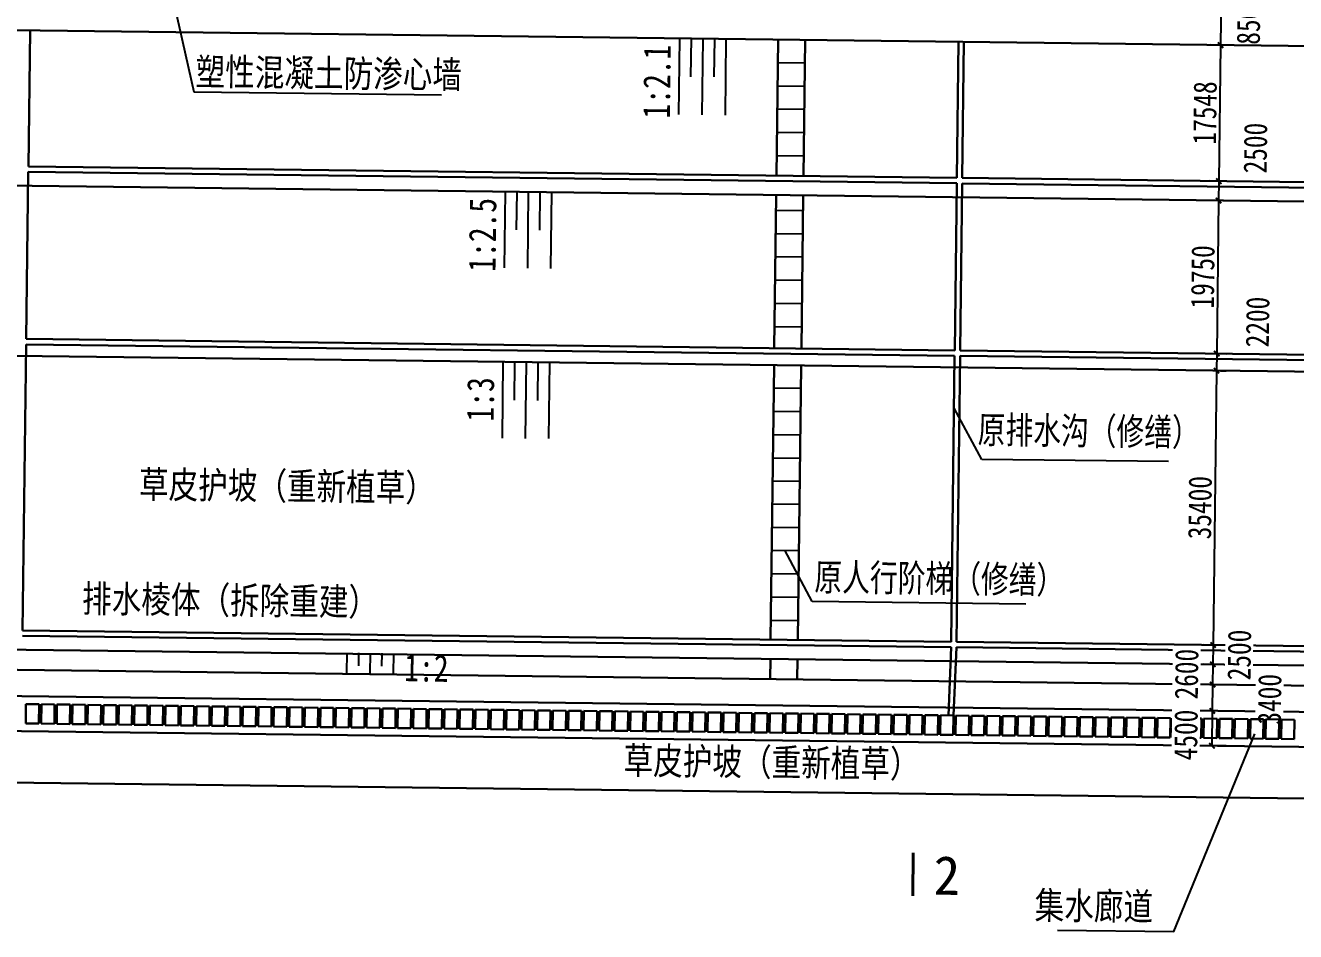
# Model space of a CAD drawing. Header units: millimetres. Extents: x 2456 to 5353, y 685 to 1986.
# Drawn here: x 4850.2 to 5014.1, y 907.4 to 1024.3 of the extents above; entities that cross this region are included whole.
import ezdxf

# ---------------------------------------------------------------- set-up
doc = ezdxf.new("R2010")
doc.units = ezdxf.units.MM
doc.layers.get('0').update_dxf_attribs({"color": 10})
doc.layers.add('0-剖面粗线TS', color=7, linetype='Continuous', lineweight=30)
doc.layers.add('0-平面结构线-TS', color=6, linetype='Continuous', lineweight=30)
doc.layers.add('5C 大坝标注', color=7, linetype='Continuous')
doc.layers.add('DSX', color=8, linetype='Continuous')
doc.styles.add('HT', font='', dxfattribs={"width": 0.8})
doc.styles.get('HT').set_extended_font_data('SimHei')
doc.dimstyles.new('BLcr1000m', dxfattribs={"dimtxt": 3, "dimasz": 0.005, "dimexe": 1.25, "dimexo": 1, "dimgap": 0.4, "dimtad": 1, "dimdec": 0, "dimlfac": 1000, "dimzin": 0, "dimdsep": 46, "dimtxsty": 'HT', "dimblk": '_DIMX', "dimcen": -0.09, "dimclrd": 256, "dimclrt": 256, "dimaunit": 1, "dimadec": 0, "dimazin": 0, "dimtfac": 1, "dimtdec": 0, "dimtmove": 2, "dimatfit": 3, "dimldrblk": '_DIMX', "dimfxl": 1, "dimfrac": 2, "dimtolj": 1, "dimtzin": 0, "dimarcsym": 0})

# ---------------------------------------------------------------- blocks, each defined once
blk = doc.blocks.new('_DIMX')
at = {"const_width": 50}
blk.add_lwpolyline([(-70, -70), (70, 70)], dxfattribs=at)
blk = doc.blocks.new('*D171')
at = {"layer": '5C 大坝标注', "color": 0, "lineweight": -2, "transparency": 16777216}
for p, q in [((5005.63, 1030.28), (5003.28, 1030.3)), ((5005.53, 1021.78), (5003.18, 1021.81))]:
    blk.add_line(p, q, dxfattribs=at)
at = {"layer": '5C 大坝标注', "lineweight": -2, "transparency": 16777216}
blk.add_line((5004.53, 1030.28), (5004.43, 1021.79), dxfattribs=at)
at = {"layer": 'Defpoints', "color": 0, "transparency": 16777216}
for p in [(5006.63, 1030.26), (5004.43, 1021.79), (5006.53, 1021.76)]:
    blk.add_point(p, dxfattribs=at)
at = {"layer": '5C 大坝标注', "lineweight": -2, "transparency": 16777216, "xscale": 0.005, "yscale": 0.005, "zscale": 0.005}
for p, rotation in [((5004.53, 1030.29), 89.29607615479739), ((5004.43, 1021.79), 269.2960761547974)]:
    blk.add_blockref('_DIMX', p, dxfattribs=dict(at, rotation=rotation))
at = {"layer": '5C 大坝标注', "transparency": 16777216, "insert": (5008.06, 1025.11), "char_height": 3, "attachment_point": 5, "rotation": 89.2961, "style": 'HT'}
blk.add_mtext('\\A1;8500', dxfattribs=at)
blk = doc.blocks.new('*D172')
at = {"layer": '5C 大坝标注', "color": 0, "lineweight": -2, "transparency": 16777216}
for p, q in [((5005.53, 1021.78), (5003.18, 1021.81)), ((5003.65, 1004.25), (5002.96, 1004.26))]:
    blk.add_line(p, q, dxfattribs=at)
at = {"layer": '5C 大坝标注', "lineweight": -2, "transparency": 16777216}
blk.add_line((5004.43, 1021.78), (5004.21, 1004.25), dxfattribs=at)
at = {"layer": 'Defpoints', "color": 0, "transparency": 16777216}
for p in [(5006.53, 1021.76), (5004.21, 1004.24), (5004.65, 1004.24)]:
    blk.add_point(p, dxfattribs=at)
at = {"layer": '5C 大坝标注', "lineweight": -2, "transparency": 16777216, "xscale": 0.005, "yscale": 0.005, "zscale": 0.005}
for p, rotation in [((5004.43, 1021.79), 89.29607615479739), ((5004.21, 1004.24), 269.2960761547974)]:
    blk.add_blockref('_DIMX', p, dxfattribs=dict(at, rotation=rotation))
at = {"layer": '5C 大坝标注', "transparency": 16777216, "insert": (5002.42, 1013.04), "char_height": 3, "attachment_point": 5, "rotation": 89.2961, "style": 'HT'}
blk.add_mtext('\\A1;17548', dxfattribs=at)
blk = doc.blocks.new('*D173')
at = {"layer": '5C 大坝标注', "color": 0, "lineweight": -2, "transparency": 16777216}
for p, q in [((5003.65, 1004.25), (5002.96, 1004.26)), ((5004.71, 1001.74), (5005.43, 1001.73))]:
    blk.add_line(p, q, dxfattribs=at)
at = {"layer": '5C 大坝标注', "lineweight": -2, "transparency": 16777216}
blk.add_line((5004.21, 1004.24), (5004.18, 1001.75), dxfattribs=at)
at = {"layer": 'Defpoints', "color": 0, "transparency": 16777216}
for p in [(5004.65, 1004.24), (5003.71, 1001.75), (5004.18, 1001.74)]:
    blk.add_point(p, dxfattribs=at)
at = {"layer": '5C 大坝标注', "lineweight": -2, "transparency": 16777216, "xscale": 0.005, "yscale": 0.005, "zscale": 0.005}
for p, rotation in [((5004.21, 1004.24), 89.29607615479739), ((5004.18, 1001.74), 269.2960761547974)]:
    blk.add_blockref('_DIMX', p, dxfattribs=dict(at, rotation=rotation))
at = {"layer": '5C 大坝标注', "transparency": 16777216, "insert": (5008.94, 1008.5), "char_height": 3, "attachment_point": 5, "rotation": 89.2961, "style": 'HT'}
blk.add_mtext('\\A1;2500', dxfattribs=at)
blk = doc.blocks.new('*D174')
at = {"layer": '5C 大坝标注', "lineweight": -2, "transparency": 16777216}
blk.add_line((5004.18, 1001.74), (5003.94, 982), dxfattribs=at)
at = {"layer": '5C 大坝标注', "color": 0, "lineweight": -2, "transparency": 16777216}
for p, q in [((5004.71, 1001.74), (5005.43, 1001.73)), ((5004.46, 981.99), (5005.19, 981.98))]:
    blk.add_line(p, q, dxfattribs=at)
at = {"layer": 'Defpoints', "color": 0, "transparency": 16777216}
for p in [(5003.71, 1001.75), (5003.46, 982), (5003.94, 981.99)]:
    blk.add_point(p, dxfattribs=at)
at = {"layer": '5C 大坝标注', "lineweight": -2, "transparency": 16777216, "xscale": 0.005, "yscale": 0.005, "zscale": 0.005}
for p, rotation in [((5004.18, 1001.74), 89.29607615479739), ((5003.94, 981.99), 269.2960761547974)]:
    blk.add_blockref('_DIMX', p, dxfattribs=dict(at, rotation=rotation))
at = {"layer": '5C 大坝标注', "transparency": 16777216, "insert": (5002.14, 991.89), "char_height": 3, "attachment_point": 5, "rotation": 89.2961, "style": 'HT'}
blk.add_mtext('\\A1;19750', dxfattribs=at)
blk = doc.blocks.new('*D175')
at = {"layer": '5C 大坝标注', "lineweight": -2, "transparency": 16777216}
blk.add_line((5003.94, 981.99), (5003.91, 979.8), dxfattribs=at)
at = {"layer": '5C 大坝标注', "color": 0, "lineweight": -2, "transparency": 16777216}
for p, q in [((5004.46, 981.99), (5005.19, 981.98)), ((5004.44, 979.79), (5005.16, 979.78))]:
    blk.add_line(p, q, dxfattribs=at)
at = {"layer": 'Defpoints', "color": 0, "transparency": 16777216}
for p in [(5003.46, 982), (5003.44, 979.8), (5003.91, 979.79)]:
    blk.add_point(p, dxfattribs=at)
at = {"layer": '5C 大坝标注', "lineweight": -2, "transparency": 16777216, "xscale": 0.005, "yscale": 0.005, "zscale": 0.005}
for p, rotation in [((5003.94, 981.99), 89.29607615479739), ((5003.91, 979.79), 269.2960761547974)]:
    blk.add_blockref('_DIMX', p, dxfattribs=dict(at, rotation=rotation))
at = {"layer": '5C 大坝标注', "transparency": 16777216, "insert": (5009.22, 986.06), "char_height": 3, "attachment_point": 5, "rotation": 89.2961, "style": 'HT'}
blk.add_mtext('\\A1;2200', dxfattribs=at)
blk = doc.blocks.new('*D176')
at = {"layer": '5C 大坝标注', "lineweight": -2, "transparency": 16777216}
blk.add_line((5003.91, 979.79), (5003.48, 944.4), dxfattribs=at)
at = {"layer": '5C 大坝标注', "color": 0, "lineweight": -2, "transparency": 16777216}
for p, q in [((5004.44, 979.79), (5005.16, 979.78)), ((5003.52, 944.4), (5002.23, 944.41))]:
    blk.add_line(p, q, dxfattribs=at)
at = {"layer": 'Defpoints', "color": 0, "transparency": 16777216}
for p in [(5003.44, 979.8), (5003.48, 944.4), (5004.52, 944.38)]:
    blk.add_point(p, dxfattribs=at)
at = {"layer": '5C 大坝标注', "lineweight": -2, "transparency": 16777216, "xscale": 0.005, "yscale": 0.005, "zscale": 0.005}
for p, rotation in [((5003.91, 979.79), 89.29607615479739), ((5003.48, 944.4), 269.2960761547974)]:
    blk.add_blockref('_DIMX', p, dxfattribs=dict(at, rotation=rotation))
at = {"layer": '5C 大坝标注', "transparency": 16777216, "insert": (5001.78, 962.12), "char_height": 3, "attachment_point": 5, "rotation": 89.2961, "style": 'HT'}
blk.add_mtext('\\A1;35400', dxfattribs=at)
blk = doc.blocks.new('*D177')
at = {"layer": '5C 大坝标注', "color": 0, "lineweight": -2, "transparency": 16777216}
for p, q in [((5003.52, 944.4), (5002.23, 944.41)), ((5003.49, 941.9), (5002.2, 941.91))]:
    blk.add_line(p, q, dxfattribs=at)
at = {"layer": '5C 大坝标注', "lineweight": -2, "transparency": 16777216}
blk.add_line((5003.48, 944.39), (5003.44, 941.9), dxfattribs=at)
at = {"layer": 'Defpoints', "color": 0, "transparency": 16777216}
blk.add_point((5003.44, 941.9), dxfattribs=at)
at = {"layer": '5C 大坝标注', "lineweight": -2, "transparency": 16777216, "xscale": 0.005, "yscale": 0.005, "zscale": 0.005}
for p, rotation in [((5003.48, 944.4), 89.29607615479739), ((5003.44, 941.9), 269.2960761547974)]:
    blk.add_blockref('_DIMX', p, dxfattribs=dict(at, rotation=rotation))
at = {"layer": '5C 大坝标注', "transparency": 16777216, "insert": (5006.86, 943.11), "char_height": 3, "attachment_point": 5, "rotation": 89.2961, "style": 'HT', "bg_fill": 3, "box_fill_scale": 1.1, "bg_fill_color": 256, "bg_fill_true_color": 13158600, "bg_fill_transparency": 0}
blk.add_mtext('\\A1;2500', dxfattribs=at)
at = {"layer": 'Defpoints', "color": 0, "transparency": 16777216}
for p in [(5004.52, 944.38), (5004.49, 941.89)]:
    blk.add_point(p, dxfattribs=at)
blk = doc.blocks.new('*D178')
at = {"layer": '5C 大坝标注', "color": 0, "lineweight": -2, "transparency": 16777216}
for p, q in [((5003.49, 941.9), (5002.2, 941.91)), ((5003.45, 939.3), (5002.16, 939.31))]:
    blk.add_line(p, q, dxfattribs=at)
at = {"layer": '5C 大坝标注', "lineweight": -2, "transparency": 16777216}
blk.add_line((5003.44, 941.89), (5003.41, 939.3), dxfattribs=at)
at = {"layer": 'Defpoints', "color": 0, "transparency": 16777216}
for p in [(5004.49, 941.89), (5003.41, 939.3), (5004.45, 939.29)]:
    blk.add_point(p, dxfattribs=at)
at = {"layer": '5C 大坝标注', "lineweight": -2, "transparency": 16777216, "xscale": 0.005, "yscale": 0.005, "zscale": 0.005}
for p, rotation in [((5003.44, 941.9), 89.29607615479739), ((5003.41, 939.3), 269.2960761547974)]:
    blk.add_blockref('_DIMX', p, dxfattribs=dict(at, rotation=rotation))
at = {"layer": '5C 大坝标注', "transparency": 16777216, "insert": (5000.06, 940.64), "char_height": 3, "attachment_point": 5, "rotation": 89.2961, "style": 'HT', "bg_fill": 3, "box_fill_scale": 1.1, "bg_fill_color": 256, "bg_fill_true_color": 13158600, "bg_fill_transparency": 0}
blk.add_mtext('\\A1;2600', dxfattribs=at)
blk = doc.blocks.new('*D179')
at = {"layer": '5C 大坝标注', "color": 0, "lineweight": -2, "transparency": 16777216}
for p, q in [((5009.47, 939.22), (5002.16, 939.31)), ((5006.23, 935.86), (5002.12, 935.91))]:
    blk.add_line(p, q, dxfattribs=at)
at = {"layer": '5C 大坝标注', "lineweight": -2, "transparency": 16777216}
blk.add_line((5003.41, 939.29), (5003.37, 935.9), dxfattribs=at)
at = {"layer": 'Defpoints', "color": 0, "transparency": 16777216}
for p in [(5003.37, 935.9), (5007.23, 935.85)]:
    blk.add_point(p, dxfattribs=at)
at = {"layer": '5C 大坝标注', "lineweight": -2, "transparency": 16777216, "xscale": 0.005, "yscale": 0.005, "zscale": 0.005}
for p, rotation in [((5003.41, 939.3), 89.29607615479739), ((5003.37, 935.9), 269.2960761547974)]:
    blk.add_blockref('_DIMX', p, dxfattribs=dict(at, rotation=rotation))
at = {"layer": '5C 大坝标注', "transparency": 16777216, "insert": (5010.77, 937.4), "char_height": 3, "attachment_point": 5, "rotation": 89.2961, "style": 'HT', "bg_fill": 3, "box_fill_scale": 1.1, "bg_fill_color": 256, "bg_fill_true_color": 13158600, "bg_fill_transparency": 0}
blk.add_mtext('\\A1;3400', dxfattribs=at)
at = {"layer": 'Defpoints', "color": 0, "transparency": 16777216}
blk.add_point((5010.47, 939.21), dxfattribs=at)
blk = doc.blocks.new('*D187')
at = {"layer": '5C 大坝标注', "color": 0, "lineweight": -2, "transparency": 16777216}
for p, q in [((5005.23, 935.88), (5002.12, 935.91)), ((5005.18, 931.38), (5002.07, 931.41))]:
    blk.add_line(p, q, dxfattribs=at)
at = {"layer": '5C 大坝标注', "lineweight": -2, "transparency": 16777216}
blk.add_line((5003.37, 935.89), (5003.32, 931.4), dxfattribs=at)
at = {"layer": 'Defpoints', "color": 0, "transparency": 16777216}
for p in [(5006.23, 935.86), (5003.32, 931.4), (5006.18, 931.36)]:
    blk.add_point(p, dxfattribs=at)
at = {"layer": '5C 大坝标注', "lineweight": -2, "transparency": 16777216, "xscale": 0.005, "yscale": 0.005, "zscale": 0.005}
for p, rotation in [((5003.37, 935.9), 89.29607615479739), ((5003.32, 931.4), 269.2960761547974)]:
    blk.add_blockref('_DIMX', p, dxfattribs=dict(at, rotation=rotation))
at = {"layer": '5C 大坝标注', "transparency": 16777216, "insert": (4999.97, 932.79), "char_height": 3, "attachment_point": 5, "rotation": 89.2961, "style": 'HT', "bg_fill": 3, "box_fill_scale": 1.1, "bg_fill_color": 256, "bg_fill_true_color": 13158600, "bg_fill_transparency": 0}
blk.add_mtext('\\A1;4500', dxfattribs=at)

msp = doc.modelspace()

# ---------------------------------------------------------------- linework, layer by layer
at = {"layer": '0-剖面粗线TS', "color": 0, "linetype": 'Continuous', "flags": 128}
for points in [[(4850.8255, 1023.677), (4850.6099, 1006.1303)], [(4970.6205, 1022.2051), (4970.4049, 1004.6585)], [(4971.3204, 1022.1965), (4971.1048, 1004.6499)], [(4850.6013, 1005.4304), (4850.3365, 983.882)], [(4970.3963, 1003.9585), (4970.1315, 982.4101)], [(4971.0962, 1003.9499), (4970.8315, 982.4015)], [(4850.3279, 983.182), (4849.8746, 946.2848)], [(4970.1229, 981.7102), (4969.6696, 944.813)], [(4970.8229, 981.7016), (4970.3695, 944.8044)], [(4969.661, 944.113), (4969.3447, 935.3162)], [(4970.3609, 944.1044), (4969.9866, 935.3084)]]:
    msp.add_lwpolyline(points, dxfattribs=at)
at = {"layer": '0-平面结构线-TS', "color": 0, "flags": 128}
for points in [[(4558.0564, 1027.2741), (5223.1986, 1019.1019)], [(4947.3384, 1022.4912), (4947.1229, 1004.9445)], [(4950.8382, 1022.4482), (4950.6226, 1004.9015)], [(4582.1498, 1006.9285), (5193.3869, 999.4186)], [(4850.6013, 1005.4304), (4970.3963, 1003.9585)], [(4850.6099, 1006.1303), (4970.4049, 1004.6585)], [(4971.1048, 1004.6499), (5090.5556, 1003.1822)], [(4971.0962, 1003.9499), (5090.547, 1002.4823)], [(4947.0921, 1002.4447), (4946.8495, 982.6962)], [(4950.5919, 1002.4017), (4950.3492, 982.6532)], [(4599.3605, 984.7654), (5165.0748, 977.8148)], [(4850.3365, 983.882), (4970.1315, 982.4101)], [(4850.3279, 983.182), (4970.1229, 981.7102)], [(4970.8229, 981.7016), (5090.2736, 980.234)], [(4970.8315, 982.4015), (5090.2822, 980.9339)], [(4946.8225, 980.4964), (4946.3876, 945.099)], [(4950.3222, 980.4534), (4949.8873, 945.056)], [(4643.0888, 946.3253), (5120.7787, 940.4562)], [(4849.8746, 946.2848), (4969.6696, 944.813)], [(4849.866, 945.5849), (4969.661, 944.113)], [(4970.3609, 944.1044), (5089.8117, 942.6368)], [(4970.3695, 944.8044), (5089.8203, 943.3368)], [(4653.3645, 943.5988), (5121.9258, 937.8419)], [(4946.3569, 942.5992), (4946.3249, 939.9994)], [(4949.8566, 942.5562), (4949.8246, 939.9564)], [(4653.3227, 940.1991), (5109.2883, 934.5969)], [(4850.2649, 934.2791), (4850.2956, 936.7789)], [(4850.2956, 936.7789), (4851.9955, 936.758)], [(4851.9647, 934.2582), (4851.9955, 936.758)], [(4852.2647, 934.2546), (4852.2954, 936.7544)], [(4852.2954, 936.7544), (4853.9953, 936.7335)], [(4853.9646, 934.2337), (4853.9953, 936.7335)], [(4854.2646, 934.23), (4854.2953, 936.7298)], [(4854.2953, 936.7298), (4855.9952, 936.7089)], [(4855.9644, 934.2091), (4855.9952, 936.7089)], [(4856.2644, 934.2054), (4856.2951, 936.7052)], [(4856.2951, 936.7052), (4857.995, 936.6843)], [(4857.9643, 934.1845), (4857.995, 936.6843)], [(4858.2643, 934.1808), (4858.295, 936.6806)], [(4858.295, 936.6806), (4859.9949, 936.6598)], [(4859.9641, 934.16), (4859.9949, 936.6598)], [(4860.2641, 934.1563), (4860.2948, 936.6561)], [(4860.2948, 936.6561), (4861.9947, 936.6352)], [(4861.964, 934.1354), (4861.9947, 936.6352)], [(4862.264, 934.1317), (4862.2947, 936.6315)], [(4862.2947, 936.6315), (4863.9946, 936.6106)], [(4863.9638, 934.1108), (4863.9946, 936.6106)], [(4864.2638, 934.1071), (4864.2945, 936.6069)], [(4864.2945, 936.6069), (4865.9944, 936.5861)], [(4865.9637, 934.0862), (4865.9944, 936.5861)], [(4866.2637, 934.0826), (4866.2944, 936.5824)], [(4866.2944, 936.5824), (4867.9942, 936.5615)], [(4867.9635, 934.0617), (4867.9942, 936.5615)], [(4868.2635, 934.058), (4868.2942, 936.5578)], [(4868.2942, 936.5578), (4869.9941, 936.5369)], [(4869.9634, 934.0371), (4869.9941, 936.5369)], [(4870.2634, 934.0334), (4870.2941, 936.5332)], [(4870.2941, 936.5332), (4871.9939, 936.5123)], [(4871.9632, 934.0125), (4871.9939, 936.5123)], [(4872.2632, 934.0088), (4872.2939, 936.5087)], [(4872.2939, 936.5087), (4873.9938, 936.4878)], [(4873.9631, 933.988), (4873.9938, 936.4878)], [(4874.2631, 933.9843), (4874.2938, 936.4841)], [(4874.2938, 936.4841), (4875.9936, 936.4632)], [(4875.9629, 933.9634), (4875.9936, 936.4632)], [(4876.2629, 933.9597), (4876.2936, 936.4595)], [(4876.2936, 936.4595), (4877.9935, 936.4386)], [(4877.9628, 933.9388), (4877.9935, 936.4386)], [(4878.2628, 933.9351), (4878.2935, 936.4349)], [(4878.2935, 936.4349), (4879.9933, 936.4141)], [(4879.9626, 933.9142), (4879.9933, 936.4141)], [(4880.2626, 933.9106), (4880.2933, 936.4104)], [(4880.2933, 936.4104), (4881.9932, 936.3895)], [(4881.9625, 933.8897), (4881.9932, 936.3895)], [(4882.2625, 933.886), (4882.2932, 936.3858)], [(4882.2932, 936.3858), (4883.993, 936.3649)], [(4883.9623, 933.8651), (4883.993, 936.3649)], [(4884.2623, 933.8614), (4884.293, 936.3612)], [(4884.293, 936.3612), (4885.9929, 936.3403)], [(4885.9622, 933.8405), (4885.9929, 936.3403)], [(4886.2622, 933.8368), (4886.2929, 936.3367)], [(4886.2929, 936.3367), (4887.9927, 936.3158)], [(4887.962, 933.816), (4887.9927, 936.3158)], [(4888.262, 933.8123), (4888.2927, 936.3121)], [(4888.2927, 936.3121), (4889.9926, 936.2912)], [(4889.9619, 933.7914), (4889.9926, 936.2912)], [(4890.2619, 933.7877), (4890.2926, 936.2875)], [(4890.2926, 936.2875), (4891.9924, 936.2666)], [(4891.9617, 933.7668), (4891.9924, 936.2666)], [(4892.2617, 933.7631), (4892.2924, 936.2629)], [(4892.2924, 936.2629), (4893.9923, 936.2421)], [(4893.9616, 933.7422), (4893.9923, 936.2421)], [(4894.2615, 933.7386), (4894.2923, 936.2384)], [(4894.2923, 936.2384), (4895.9921, 936.2175)], [(4895.9614, 933.7177), (4895.9921, 936.2175)], [(4896.2614, 933.714), (4896.2921, 936.2138)], [(4896.2921, 936.2138), (4897.992, 936.1929)], [(4897.9613, 933.6931), (4897.992, 936.1929)], [(4898.2612, 933.6894), (4898.292, 936.1892)], [(4898.292, 936.1892), (4899.9918, 936.1683)], [(4899.9611, 933.6685), (4899.9918, 936.1683)], [(4900.2611, 933.6648), (4900.2918, 936.1647)], [(4900.2918, 936.1647), (4901.9917, 936.1438)], [(4901.961, 933.644), (4901.9917, 936.1438)], [(4902.2609, 933.6403), (4902.2917, 936.1401)], [(4902.2917, 936.1401), (4903.9915, 936.1192)], [(4903.9608, 933.6194), (4903.9915, 936.1192)], [(4904.2608, 933.6157), (4904.2915, 936.1155)], [(4904.2915, 936.1155), (4905.9914, 936.0946)], [(4905.9607, 933.5948), (4905.9914, 936.0946)], [(4906.2606, 933.5911), (4906.2914, 936.0909)], [(4906.2914, 936.0909), (4907.9912, 936.0701)], [(4907.9605, 933.5702), (4907.9912, 936.0701)], [(4908.2605, 933.5666), (4908.2912, 936.0664)], [(4908.2912, 936.0664), (4909.9911, 936.0455)], [(4909.9604, 933.5457), (4909.9911, 936.0455)], [(4910.2603, 933.542), (4910.2911, 936.0418)], [(4910.2911, 936.0418), (4911.9909, 936.0209)], [(4911.9602, 933.5211), (4911.9909, 936.0209)], [(4912.2602, 933.5174), (4912.2909, 936.0172)], [(4912.2909, 936.0172), (4913.9908, 935.9963)], [(4913.9601, 933.4965), (4913.9908, 935.9963)], [(4914.26, 933.4929), (4914.2908, 935.9927)], [(4914.2908, 935.9927), (4915.9906, 935.9718)], [(4915.9599, 933.472), (4915.9906, 935.9718)], [(4916.2599, 933.4683), (4916.2906, 935.9681)], [(4916.2906, 935.9681), (4917.9905, 935.9472)], [(4917.9598, 933.4474), (4917.9905, 935.9472)], [(4918.2597, 933.4437), (4918.2905, 935.9435)], [(4918.2905, 935.9435), (4919.9903, 935.9226)], [(4919.9596, 933.4228), (4919.9903, 935.9226)], [(4920.2596, 933.4191), (4920.2903, 935.9189)], [(4920.2903, 935.9189), (4921.9902, 935.8981)], [(4921.9595, 933.3983), (4921.9902, 935.8981)], [(4922.2594, 933.3946), (4922.2902, 935.8944)], [(4922.2902, 935.8944), (4923.99, 935.8735)], [(4923.9593, 933.3737), (4923.99, 935.8735)], [(4924.2593, 933.37), (4924.29, 935.8698)], [(4924.29, 935.8698), (4925.9899, 935.8489)], [(4925.9592, 933.3491), (4925.9899, 935.8489)], [(4926.2591, 933.3454), (4926.2898, 935.8452)], [(4926.2898, 935.8452), (4927.9897, 935.8244)], [(4927.959, 933.3245), (4927.9897, 935.8244)], [(4928.259, 933.3209), (4928.2897, 935.8207)], [(4928.2897, 935.8207), (4929.9896, 935.7998)], [(4929.9589, 933.3), (4929.9896, 935.7998)], [(4930.2588, 933.2963), (4930.2895, 935.7961)], [(4930.2895, 935.7961), (4931.9894, 935.7752)], [(4653.2675, 935.6994), (5109.233, 930.0973)], [(4850.2649, 934.2791), (4851.9647, 934.2582)], [(4852.2647, 934.2546), (4853.9646, 934.2337)], [(4854.2646, 934.23), (4855.9644, 934.2091)], [(4856.2644, 934.2054), (4857.9643, 934.1845)], [(4858.2643, 934.1808), (4859.9641, 934.16)], [(4860.2641, 934.1563), (4861.964, 934.1354)], [(4931.9587, 933.2754), (4931.9894, 935.7752)], [(4932.2587, 933.2717), (4932.2894, 935.7715)], [(4932.2894, 935.7715), (4933.9893, 935.7506)], [(4933.9586, 933.2508), (4933.9893, 935.7506)], [(4934.2585, 933.2471), (4934.2892, 935.747)], [(4934.2892, 935.747), (4935.9891, 935.7261)], [(4935.9584, 933.2263), (4935.9891, 935.7261)], [(4936.2584, 933.2226), (4936.2891, 935.7224)], [(4936.2891, 935.7224), (4937.989, 935.7015)], [(4937.9583, 933.2017), (4937.989, 935.7015)], [(4938.2582, 933.198), (4938.2889, 935.6978)], [(4938.2889, 935.6978), (4939.9888, 935.6769)], [(4939.9581, 933.1771), (4939.9888, 935.6769)], [(4940.2581, 933.1734), (4940.2888, 935.6732)], [(4940.2888, 935.6732), (4941.9887, 935.6524)], [(4941.958, 933.1525), (4941.9887, 935.6524)], [(4942.2579, 933.1489), (4942.2886, 935.6487)], [(4942.2886, 935.6487), (4943.9885, 935.6278)], [(4943.9578, 933.128), (4943.9885, 935.6278)], [(4944.2578, 933.1243), (4944.2885, 935.6241)], [(4944.2885, 935.6241), (4945.9884, 935.6032)], [(4945.9576, 933.1034), (4945.9884, 935.6032)], [(4946.2576, 933.0997), (4946.2883, 935.5995)], [(4946.2883, 935.5995), (4947.9882, 935.5786)], [(4947.9575, 933.0788), (4947.9882, 935.5786)], [(4948.2575, 933.0751), (4948.2882, 935.575)], [(4948.2882, 935.575), (4949.9881, 935.5541)], [(4949.9573, 933.0543), (4949.9881, 935.5541)], [(4950.2573, 933.0506), (4950.288, 935.5504)], [(4950.288, 935.5504), (4951.9879, 935.5295)], [(4951.9572, 933.0297), (4951.9879, 935.5295)], [(4952.2572, 933.026), (4952.2879, 935.5258)], [(4952.2879, 935.5258), (4953.9878, 935.5049)], [(4953.957, 933.0051), (4953.9878, 935.5049)], [(4954.257, 933.0014), (4954.2877, 935.5012)], [(4954.2877, 935.5012), (4955.9876, 935.4804)], [(4955.9569, 932.9805), (4955.9876, 935.4804)], [(4956.2569, 932.9769), (4956.2876, 935.4767)], [(4956.2876, 935.4767), (4957.9875, 935.4558)], [(4957.9567, 932.956), (4957.9875, 935.4558)], [(4958.2567, 932.9523), (4958.2874, 935.4521)], [(4958.2874, 935.4521), (4959.9873, 935.4312)], [(4959.9566, 932.9314), (4959.9873, 935.4312)], [(4960.2566, 932.9277), (4960.2873, 935.4275)], [(4960.2873, 935.4275), (4961.9872, 935.4066)], [(4961.9564, 932.9068), (4961.9872, 935.4066)], [(4962.2564, 932.9031), (4962.2871, 935.403)], [(4962.2871, 935.403), (4963.987, 935.3821)], [(4963.9563, 932.8823), (4963.987, 935.3821)], [(4964.2563, 932.8786), (4964.287, 935.3784)], [(4964.287, 935.3784), (4965.9869, 935.3575)], [(4965.9561, 932.8577), (4965.9869, 935.3575)], [(4966.2561, 932.854), (4966.2868, 935.3538)], [(4966.2868, 935.3538), (4967.9867, 935.3329)], [(4967.956, 932.8331), (4967.9867, 935.3329)], [(4968.256, 932.8294), (4968.2867, 935.3292)], [(4968.2867, 935.3292), (4969.9866, 935.3084)], [(4969.9558, 932.8085), (4969.9866, 935.3084)], [(4970.2558, 932.8049), (4970.2865, 935.3047)], [(4970.2865, 935.3047), (4971.9864, 935.2838)], [(4971.9557, 932.784), (4971.9864, 935.2838)], [(4972.2557, 932.7803), (4972.2864, 935.2801)], [(4972.2864, 935.2801), (4973.9862, 935.2592)], [(4973.9555, 932.7594), (4973.9862, 935.2592)], [(4974.2555, 932.7557), (4974.2862, 935.2555)], [(4974.2862, 935.2555), (4975.9861, 935.2346)], [(4975.9554, 932.7348), (4975.9861, 935.2346)], [(4976.2554, 932.7312), (4976.2861, 935.231)], [(4976.2861, 935.231), (4977.9859, 935.2101)], [(4977.9552, 932.7103), (4977.9859, 935.2101)], [(4978.2552, 932.7066), (4978.2859, 935.2064)], [(4978.2859, 935.2064), (4979.9858, 935.1855)], [(4979.9551, 932.6857), (4979.9858, 935.1855)], [(4980.2551, 932.682), (4980.2858, 935.1818)], [(4980.2858, 935.1818), (4981.9856, 935.1609)], [(4981.9549, 932.6611), (4981.9856, 935.1609)], [(4982.2549, 932.6574), (4982.2856, 935.1572)], [(4982.2856, 935.1572), (4983.9855, 935.1364)], [(4983.9548, 932.6366), (4983.9855, 935.1364)], [(4984.2548, 932.6329), (4984.2855, 935.1327)], [(4984.2855, 935.1327), (4985.9853, 935.1118)], [(4985.9546, 932.612), (4985.9853, 935.1118)], [(4986.2546, 932.6083), (4986.2853, 935.1081)], [(4986.2853, 935.1081), (4987.9852, 935.0872)], [(4987.9545, 932.5874), (4987.9852, 935.0872)], [(4988.2545, 932.5837), (4988.2852, 935.0835)], [(4988.2852, 935.0835), (4989.985, 935.0627)], [(4989.9543, 932.5628), (4989.985, 935.0627)], [(4990.2543, 932.5592), (4990.285, 935.059)], [(4990.285, 935.059), (4991.9849, 935.0381)], [(4991.9542, 932.5383), (4991.9849, 935.0381)], [(4992.2542, 932.5346), (4992.2849, 935.0344)], [(4992.2849, 935.0344), (4993.9847, 935.0135)], [(4993.954, 932.5137), (4993.9847, 935.0135)], [(4994.254, 932.51), (4994.2847, 935.0098)], [(4994.2847, 935.0098), (4995.9846, 934.9889)], [(4995.9539, 932.4891), (4995.9846, 934.9889)], [(4996.2539, 932.4854), (4996.2846, 934.9853)], [(4996.2846, 934.9853), (4997.9844, 934.9644)], [(4997.9537, 932.4646), (4997.9844, 934.9644)], [(4998.2537, 932.4609), (4998.2844, 934.9607)], [(4998.2844, 934.9607), (4999.9843, 934.9398)], [(4999.9536, 932.44), (4999.9843, 934.9398)], [(5000.2536, 932.4363), (5000.2843, 934.9361)], [(5013.9525, 932.268), (5013.9832, 934.7678)], [(4862.264, 934.1317), (4863.9638, 934.1108)], [(4864.2638, 934.1071), (4865.9637, 934.0862)], [(4866.2637, 934.0826), (4867.9635, 934.0617)], [(4868.2635, 934.058), (4869.9634, 934.0371)], [(4870.2634, 934.0334), (4871.9632, 934.0125)], [(4872.2632, 934.0088), (4873.9631, 933.988)], [(4874.2631, 933.9843), (4875.9629, 933.9634)], [(4876.2629, 933.9597), (4877.9628, 933.9388)], [(4878.2628, 933.9351), (4879.9626, 933.9142)], [(4880.2626, 933.9106), (4881.9625, 933.8897)], [(4882.2625, 933.886), (4883.9623, 933.8651)], [(4884.2623, 933.8614), (4885.9622, 933.8405)], [(4886.2622, 933.8368), (4887.962, 933.816)], [(4888.262, 933.8123), (4889.9619, 933.7914)], [(4890.2619, 933.7877), (4891.9617, 933.7668)], [(4892.2617, 933.7631), (4893.9616, 933.7422)], [(4894.2615, 933.7386), (4895.9614, 933.7177)], [(4896.2614, 933.714), (4897.9613, 933.6931)], [(4898.2612, 933.6894), (4899.9611, 933.6685)], [(4900.2611, 933.6648), (4901.961, 933.644)], [(4902.2609, 933.6403), (4903.9608, 933.6194)], [(4904.2608, 933.6157), (4905.9607, 933.5948)], [(4906.2606, 933.5911), (4907.9605, 933.5702)], [(4908.2605, 933.5666), (4909.9604, 933.5457)], [(4910.2603, 933.542), (4911.9602, 933.5211)], [(4912.2602, 933.5174), (4913.9601, 933.4965)], [(4914.26, 933.4929), (4915.9599, 933.472)], [(4916.2599, 933.4683), (4917.9598, 933.4474)], [(4918.2597, 933.4437), (4919.9596, 933.4228)], [(4920.2596, 933.4191), (4921.9595, 933.3983)], [(4922.2594, 933.3946), (4923.9593, 933.3737)], [(4924.2593, 933.37), (4925.9592, 933.3491)], [(4926.2591, 933.3454), (4927.959, 933.3245)], [(4928.259, 933.3209), (4929.9589, 933.3)], [(4930.2588, 933.2963), (4931.9587, 933.2754)], [(4932.2587, 933.2717), (4933.9586, 933.2508)], [(4934.2585, 933.2471), (4935.9584, 933.2263)], [(4936.2584, 933.2226), (4937.9583, 933.2017)], [(4938.2582, 933.198), (4939.9581, 933.1771)], [(4940.2581, 933.1734), (4941.958, 933.1525)], [(4942.2579, 933.1489), (4943.9578, 933.128)], [(4944.2578, 933.1243), (4945.9576, 933.1034)], [(4946.2576, 933.0997), (4947.9575, 933.0788)], [(4948.2575, 933.0751), (4949.9573, 933.0543)], [(4950.2573, 933.0506), (4951.9572, 933.0297)], [(4952.2572, 933.026), (4953.957, 933.0051)], [(4954.257, 933.0014), (4955.9569, 932.9805)], [(4956.2569, 932.9769), (4957.9567, 932.956)], [(4958.2567, 932.9523), (4959.9566, 932.9314)], [(4960.2566, 932.9277), (4961.9564, 932.9068)], [(4962.2564, 932.9031), (4963.9563, 932.8823)], [(4964.2563, 932.8786), (4965.9561, 932.8577)], [(4966.2561, 932.854), (4967.956, 932.8331)], [(4968.256, 932.8294), (4969.9558, 932.8085)], [(4970.2558, 932.8049), (4971.9557, 932.784)], [(4972.2557, 932.7803), (4973.9555, 932.7594)], [(4974.2555, 932.7557), (4975.9554, 932.7348)], [(4976.2554, 932.7312), (4977.9552, 932.7103)], [(4978.2552, 932.7066), (4979.9551, 932.6857)], [(4980.2551, 932.682), (4981.9549, 932.6611)], [(4982.2549, 932.6574), (4983.9548, 932.6366)], [(4984.2548, 932.6329), (4985.9546, 932.612)], [(4986.2546, 932.6083), (4987.9545, 932.5874)], [(4988.2545, 932.5837), (4989.9543, 932.5628)], [(4990.2543, 932.5592), (4991.9542, 932.5383)], [(4992.2542, 932.5346), (4993.954, 932.5137)], [(4994.254, 932.51), (4995.9539, 932.4891)], [(4996.2539, 932.4854), (4997.9537, 932.4646)], [(4998.2537, 932.4609), (4999.9536, 932.44)], [(4666.4331, 928.8872), (5102.4516, 923.5301)]]:
    msp.add_lwpolyline(points, dxfattribs=at)
at = {"layer": '0-平面结构线-TS', "color": 0, "lineweight": -3, "flags": 128}
for points in [[(4947.3028, 1019.5511), (4950.8025, 1019.5081)], [(4947.2673, 1016.5513), (4950.767, 1016.5083)], [(4947.2318, 1013.5515), (4950.7316, 1013.5085)], [(4947.193, 1010.5517), (4950.6927, 1010.5087)], [(4947.1575, 1007.5519), (4950.6572, 1007.5089)], [(4947.0683, 1000.5045), (4950.568, 1000.4615)], [(4947.0328, 997.5047), (4950.5326, 997.4617)], [(4946.9973, 994.5049), (4950.4971, 994.4619)], [(4946.9585, 991.5052), (4950.4582, 991.4622)], [(4946.923, 988.5054), (4950.4228, 988.4624)], [(4946.8837, 985.5056), (4950.3835, 985.4626)], [(4946.7868, 977.5562), (4950.2865, 977.5132)], [(4946.7513, 974.5564), (4950.2511, 974.5134)], [(4946.7159, 971.5567), (4950.2156, 971.5137)], [(4946.677, 968.5569), (4950.1768, 968.5139)], [(4946.6415, 965.5571), (4950.1413, 965.5141)], [(4946.6028, 962.617), (4950.1025, 962.574)], [(4946.5669, 959.6173), (4950.0666, 959.5743)], [(4946.5314, 956.6175), (4950.0311, 956.5745)], [(4946.4921, 953.6177), (4949.9918, 953.5747)], [(4946.4571, 950.6179), (4949.9568, 950.5749)], [(4946.4216, 947.6181), (4949.9213, 947.5751)]]:
    msp.add_lwpolyline(points, dxfattribs=at)
at = {"layer": '5C 大坝标注', "color": 0}
for p, q in [((4934.5433, 1012.8188), (4934.6641, 1022.6469)), ((4936.1036, 1017.7144), (4936.164, 1022.6285)), ((4937.5431, 1012.7819), (4937.6639, 1022.61)), ((4939.1034, 1017.6776), (4939.1637, 1022.5916)), ((4940.5429, 1012.7451), (4940.6636, 1022.5732)), ((4912.0422, 993.0457), (4912.1629, 1002.8739)), ((4913.6024, 997.9414), (4913.6628, 1002.8554)), ((4915.0419, 993.0089), (4915.1627, 1002.837)), ((4916.6022, 997.9045), (4916.6626, 1002.8186)), ((4918.0417, 992.972), (4918.1625, 1002.8001)), ((4911.7725, 971.0974), (4911.8933, 980.9255)), ((4913.3328, 975.993), (4913.3931, 980.9071)), ((4914.7723, 971.0605), (4914.893, 980.8887)), ((4916.3325, 975.9562), (4916.3929, 980.8702)), ((4917.7721, 971.0237), (4917.8928, 980.8518)), ((4891.7242, 940.796), (4891.7562, 943.3958)), ((4893.2354, 941.6988), (4893.2561, 943.3773)), ((4894.724, 940.7591), (4894.756, 943.3589)), ((4896.2352, 941.6619), (4896.2558, 943.3405)), ((4897.7238, 940.7222), (4897.7557, 943.322))]:
    msp.add_line(p, q, dxfattribs=at)
at = {"layer": '5C 大坝标注', "color": 0, "elevation": -105.124, "flags": 128}
msp.add_lwpolyline([(4903.9391, 1015.3127), (4871.9914, 1015.7053), (4868.6917, 1030.458)], dxfattribs=at)
at = {"layer": '5C 大坝标注', "color": 0, "linetype": 'Continuous', "flags": 128}
for points in [[(4973.6182, 968.3493), (4970.0825, 974.9694)], [(4997.7107, 968.0533), (4973.6182, 968.3493)], [(4951.7623, 950.0121), (4948.2266, 956.6321)], [(4979.3231, 949.6734), (4951.7623, 950.0121)]]:
    msp.add_lwpolyline(points, dxfattribs=at)
at = {"layer": '5C 大坝标注', "linetype": 'Continuous', "lineweight": 40, "flags": 128}
msp.add_lwpolyline([(4964.78, 917.6083), (4964.7113, 912.0639)], dxfattribs=at)
at = {"layer": 'DSX'}
msp.add_line((4876.7586, 926.303), (4876.7586, 926.303), dxfattribs=at)
msp.add_line((4876.7586, 926.303), (4876.7586, 926.303), dxfattribs=at)

# ---------------------------------------------------------------- texts
at = {"layer": '5C 大坝标注', "color": 0, "style": 'HT'}
for s, rotation, width, p in [('1:2.1', 89.296076, 0.8, (4933.3791, 1012.3036)), ('塑性混凝土防渗心墙', 359.296076, 0.8, (4872.1712, 1016.63, -337.59)), ('1:2.5', 89.296076, 0.8, (4910.878, 992.5306)), ('1:3', 89.296076, 0.8, (4910.6442, 973.2157)), ('原排水沟（修缮）', 359.296076, 0.75, (4973.0912, 970.4418)), ('草皮护坡（重新植草）', 359.296076, 0.8, (4864.8663, 963.3877, 97.195)), ('原人行阶梯（修缮）', 359.296076, 0.75, (4952.0211, 951.4348)), ('排水棱体（拆除重建）', 359.296076, 0.8, (4857.5236, 948.6513)), ('1:2', 358.922855, 0.8, (4899.0805, 939.7454)), ('草皮护坡（重新植草）', 359.296076, 0.8, (4927.3938, 927.7622))]:
    msp.add_text(s, height=3.5, rotation=rotation, dxfattribs=dict(at, width=width)).set_placement(p)
at = {"layer": '5C 大坝标注', "style": 'HT'}
msp.add_text('2', height=5, rotation=359.296076, dxfattribs=at).set_placement((4967.395, 912.199))
at = {"layer": '5C 大坝标注', "style": 'HT', "width": 0.8}
msp.add_text('集水廊道', height=3.5, rotation=359.296076, dxfattribs=at).set_placement((4980.4364, 909.0753, -232.466))

# ---------------------------------------------------------------- dimensions: what is measured, and where the dimension line sits
at = {"layer": '5C 大坝标注', "color": 0}
for base, p1, p2, picture, middle in [((5004.4265, 1021.7898), (5006.6326, 1030.2633), (5006.5282, 1021.764), '*D171', (5008.0625, 1025.107)), ((5004.1802, 1001.7433), (5004.6544, 1004.2377), (5003.7069, 1001.7491), '*D173', (5008.9408, 1008.5023)), ((5003.9106, 979.7949), (5003.4643, 982.0006), (5003.4373, 979.8008), '*D175', (5009.2246, 986.0564))]:
    dim = msp.add_linear_dim(base=base, p1=p1, p2=p2, angle=89.296076, dimstyle='BLcr1000m', dxfattribs=at)
    dim.commit()
    dim.dimension.update_dxf_attribs({"geometry": picture, "text_midpoint": middle, "dimtype": 160})
for base, p1, p2, picture, middle in [((5004.211, 1004.2431), (5006.5282, 1021.764), (5004.6544, 1004.2377), '*D172', (5002.4189, 1013.0398)), ((5003.9376, 981.9948), (5003.7069, 1001.7491), (5003.4643, 982.0006), '*D174', (5002.1422, 991.8926)), ((5003.4757, 944.3976), (5003.4373, 979.8008), (5004.5166, 944.3848), '*D176', (5001.7764, 962.1198))]:
    dim = msp.add_linear_dim(base=base, p1=p1, p2=p2, angle=89.296076, dimstyle='BLcr1000m', dxfattribs=at)
    dim.commit()
    dim.dimension.update_dxf_attribs({"geometry": picture, "text_midpoint": middle})

# ---------------------------------------------------------------- next in the draw order: dimensions: what is measured, and where the dimension line sits
dim = msp.add_linear_dim(base=(5003.445, 941.8978), p1=(5004.5166, 944.3848), p2=(5004.4859, 941.885), angle=89.296076, dimstyle='BLcr1000m', override={"dimtfill": 1}, dxfattribs=at)
dim.commit()
dim.dimension.update_dxf_attribs({"geometry": '*D177', "text_midpoint": (5006.864, 943.1059), "dimtype": 160})

# ---------------------------------------------------------------- next in the draw order: dimensions: what is measured, and where the dimension line sits
dim = msp.add_linear_dim(base=(5003.413, 939.298), p1=(5004.4859, 941.885), p2=(5004.454, 939.2852), angle=89.296076, dimstyle='BLcr1000m', override={"dimtfill": 1}, dxfattribs=at)
dim.commit()
dim.dimension.update_dxf_attribs({"geometry": '*D178', "text_midpoint": (5000.0624, 940.6393)})

# ---------------------------------------------------------------- next in the draw order: dimensions: what is measured, and where the dimension line sits
dim = msp.add_linear_dim(base=(5003.3712, 935.8983), p1=(5010.4677, 939.2113), p2=(5007.2312, 935.8508), angle=89.296076, dimstyle='BLcr1000m', override={"dimtfill": 1}, dxfattribs=at)
dim.commit()
dim.dimension.update_dxf_attribs({"geometry": '*D179', "text_midpoint": (5010.766, 937.3984), "dimtype": 160})

# ---------------------------------------------------------------- next in the draw order: linework, layer by layer
at = {"layer": '0-平面结构线-TS', "color": 0, "flags": 128}
for points in [[(5000.2843, 934.9361), (5001.9841, 934.9152)], [(5001.9534, 932.4154), (5001.9841, 934.9152)], [(5002.2534, 932.4117), (5002.2841, 934.9115)], [(5002.2841, 934.9115), (5003.984, 934.8907)], [(5003.9533, 932.3908), (5003.984, 934.8907)], [(5004.2532, 932.3872), (5004.284, 934.887)], [(5004.284, 934.887), (5005.9838, 934.8661)], [(5005.9531, 932.3663), (5005.9838, 934.8661)], [(5006.2531, 932.3626), (5006.2838, 934.8624)], [(5006.2838, 934.8624), (5007.9837, 934.8415)], [(5007.953, 932.3417), (5007.9837, 934.8415)], [(5008.2529, 932.338), (5008.2837, 934.8378)], [(5008.2837, 934.8378), (5009.9835, 934.8169)], [(5009.9528, 932.3171), (5009.9835, 934.8169)], [(5010.2528, 932.3134), (5010.2835, 934.8133)], [(5010.2835, 934.8133), (5011.9834, 934.7924)], [(5011.9527, 932.2926), (5011.9834, 934.7924)], [(5012.2526, 932.2889), (5012.2834, 934.7887)], [(5012.2834, 934.7887), (5013.9832, 934.7678)], [(5000.2536, 932.4363), (5001.9534, 932.4154)], [(5002.2534, 932.4117), (5003.9533, 932.3908)], [(5004.2532, 932.3872), (5005.9531, 932.3663)], [(5006.2531, 932.3626), (5007.953, 932.3417)], [(5008.2529, 932.338), (5009.9528, 932.3171)], [(5010.2528, 932.3134), (5011.9527, 932.2926)], [(5012.2526, 932.2889), (5013.9525, 932.268)]]:
    msp.add_lwpolyline(points, dxfattribs=at)

# ---------------------------------------------------------------- next in the draw order: dimensions: what is measured, and where the dimension line sits
at = {"layer": '5C 大坝标注', "color": 0}
dim = msp.add_linear_dim(base=(5003.316, 931.3986), p1=(5006.2312, 935.8631), p2=(5006.176, 931.3635), angle=89.296076, dimstyle='BLcr1000m', override={"dimtfill": 1}, dxfattribs=at)
dim.commit()
dim.dimension.update_dxf_attribs({"geometry": '*D187', "text_midpoint": (4999.966, 932.7938), "dimtype": 160})

# ---------------------------------------------------------------- next in the draw order: linework, layer by layer
at = {"layer": '5C 大坝标注', "color": 0, "flags": 128}
msp.add_lwpolyline([(4983.3813, 907.6143), (4998.3974, 907.4298), (5008.8377, 932.9275)], dxfattribs=at)

doc.saveas('drawing.dxf')
